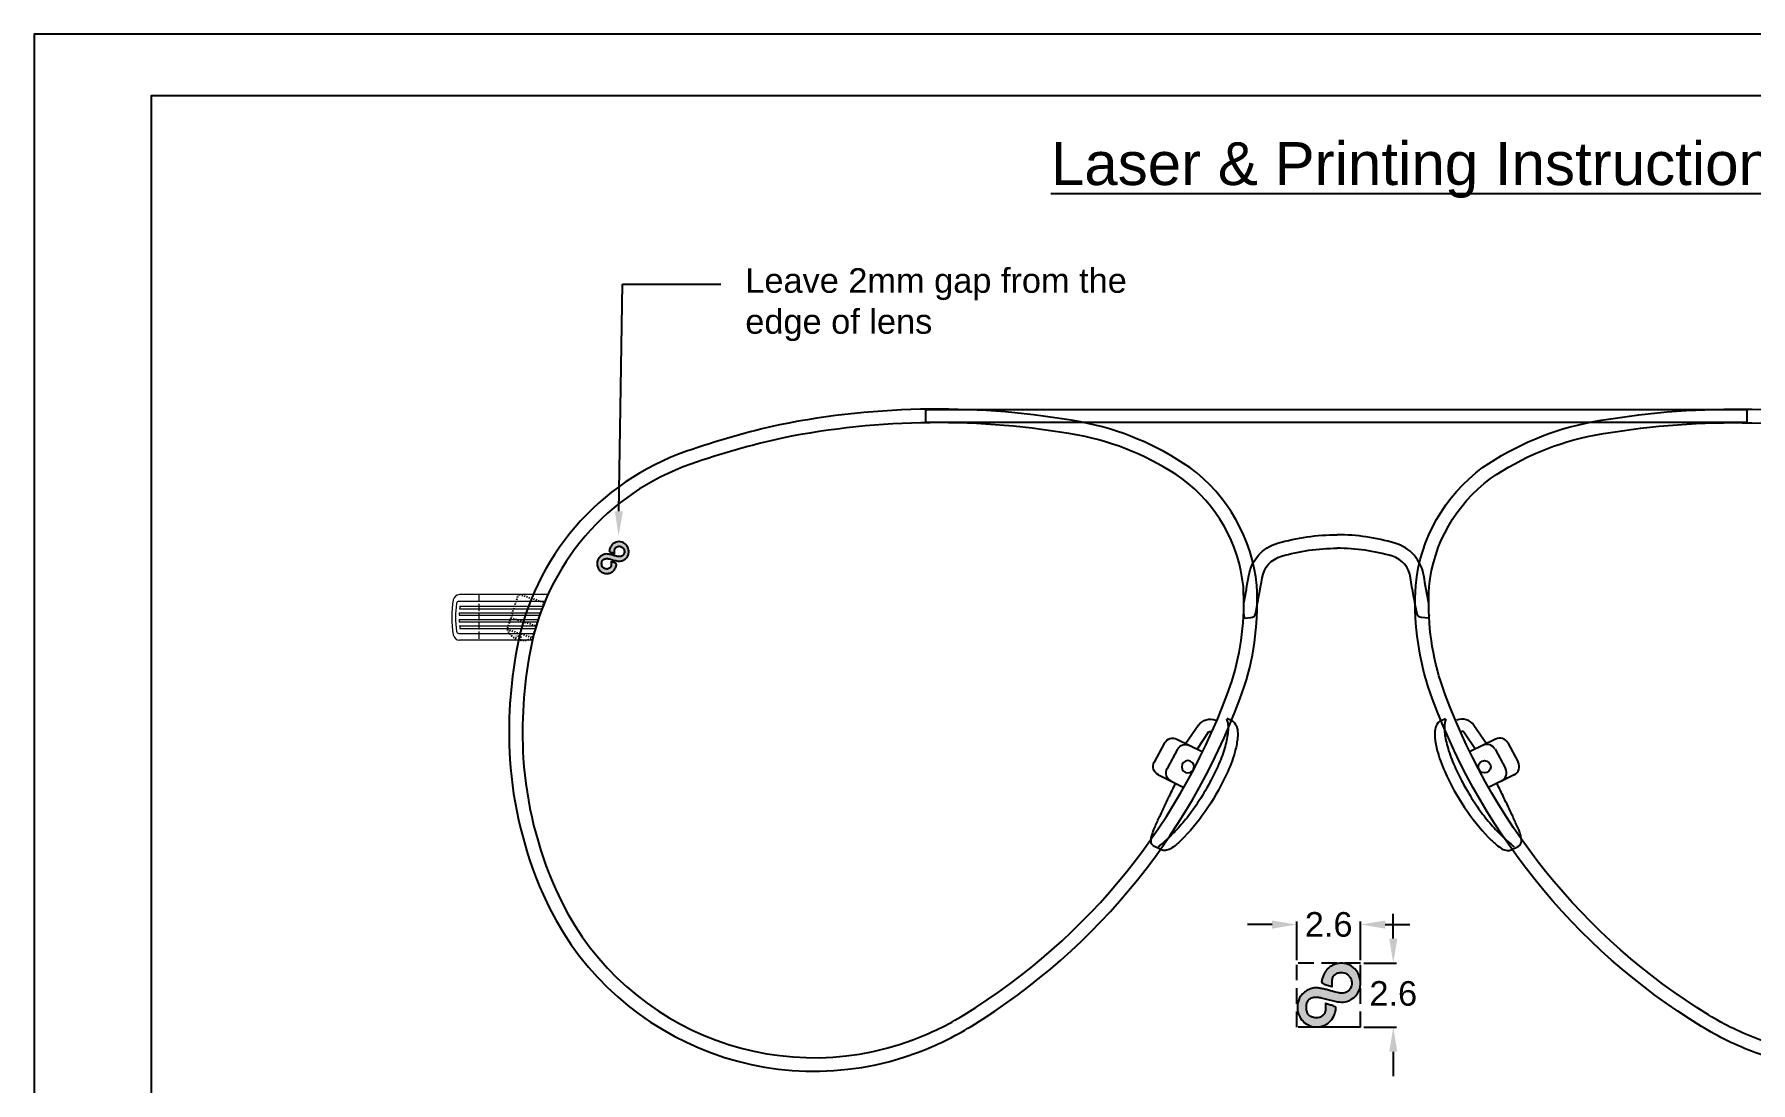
# Model space of a CAD drawing. Header units: millimetres. Extents: x 1186 to 2336, y 1181 to 1549.
# Drawn here: x 1185.9 to 1325.7, y 1463.5 to 1548.8 of the extents above; entities that cross this region are included whole.
import ezdxf
from ezdxf import colors
from ezdxf.entities.mleader import LeaderData, LeaderLine
from ezdxf.math import Vec2, Vec3

# ---------------------------------------------------------------- set-up
doc = ezdxf.new("R2010")
doc.units = ezdxf.units.MM
for name, pattern in [('ACAD_ISO02W100', [15, 12, -3]), ('CENTER2', [28.575, 19.05, -3.175, 3.175, -3.175]), ('DASHED', [19.05, 12.7, -6.35]), ('DASHED2', [0.375, 0.25, -0.125]), ('HIDDEN', [9.525, 6.35, -3.175]), ('HIDDEN2', [0.1875, 0.125, -0.0625])]:
    doc.linetypes.add(name, pattern=pattern)
for name, color, linetype in [('Center Line', 2, 'CENTER2'), ('Dimension', 3, 'Continuous'), ('Hidden Line', 1, 'HIDDEN2')]:
    doc.layers.add(name, color=color, linetype=linetype)
doc.layers.add('标注', color=4, linetype='Continuous', lineweight=5)
doc.layers.add('绘图层', color=7, linetype='Continuous', lineweight=15)
doc.styles.get("Standard").update_dxf_attribs({"font": 'arial.ttf'})
doc.dimstyles.new('Standard$0', dxfattribs={"dimtxt": 2.3, "dimasz": 2, "dimexe": 1, "dimexo": 1, "dimgap": 1, "dimtad": 0, "dimtih": 1, "dimtoh": 1, "dimdec": 1, "dimzin": 0, "dimdsep": 46, "dimtxsty": 'Standard', "dimcen": 0, "dimclrd": 4, "dimclre": 4, "dimclrt": 4, "dimadec": 1, "dimazin": 0, "dimtfac": 1, "dimtdec": 1, "dimtofl": 0, "dimtmove": 0, "dimatfit": 0, "dimfxl": 1, "dimtolj": 1, "dimtzin": 0, "dimarcsym": 0})

# ---------------------------------------------------------------- blocks, each defined once
blk = doc.blocks.new('AETW3T3T23')
at = {"layer": 'Center Line', "color": 251, "linetype": 'DASHED2', "ltscale": 0.3, "true_color": 0x636466}
for p, q in [((-0.33, 3.28), (-0.33, 0.28)), ((1.87, 3.28), (-0.33, 3.28)), ((1.87, 0.28), (1.87, 3.28)), ((-0.33, 1.28), (1.87, 1.28)), ((-0.33, 0.28), (1.87, 0.28)), ((0.57, -0.21), (0.57, 0.03)), ((0.97, 0.03), (0.57, 0.03)), ((0.97, -0.21), (0.97, 0.03))]:
    blk.add_line(p, q, dxfattribs=at)
for start, end in [(221.1121, 262.1265), (277.8735, 318.8879)]:
    blk.add_arc((0.77, 1.24), 1.46, start, end, dxfattribs=at)
blk = doc.blocks.new('mn')
at = {"color": 7}
for p, q in [((6512.1, -4128.87), (6512.55, -4128.72)), ((6513.88, -4130), (6514.64, -4131.5)), ((6514.77, -4129.55), (6515.6, -4131.17)), ((6516.37, -4130.9), (6514.2, -4131.65)), ((6517.32, -4131.34), (6517.96, -4133)), ((6516.22, -4131.72), (6516.86, -4133.38)), ((6517.5, -4133.98), (6515.31, -4134.73)), ((6516.49, -4140.01), (6517.09, -4139.81))]:
    blk.add_line(p, q, dxfattribs=at)
blk.add_circle((6515.2, -4133.02), 0.5, dxfattribs=at)
for centre, radius, start, end in [((6513.74, -4130.13), 1.18, 29.5662, 105.1946), ((6513.74, -4130.13), 0.18, 29.5662, 109.3578), ((6515.52, -4131.99), 0.75, 21.0536, 108.9615), ((6516.62, -4131.61), 0.75, 21.0536, 108.9615), ((6516.16, -4133.65), 0.75, 288.9615, 21.0536), ((6517.26, -4133.27), 0.75, 288.9615, 21.0536), ((6516.92, -4139.34), 0.5, 288.9615, 352.0354)]:
    blk.add_arc(centre, radius, start, end, dxfattribs=at)
for points, knots in [([(6512.1, -4128.87), (6512.02, -4128.9), (6511.94, -4128.95), (6511.73, -4129.14), (6511.64, -4129.32), (6511.53, -4129.7), (6511.49, -4129.93), (6511.47, -4130.51), (6511.49, -4130.87), (6511.58, -4131.54), (6511.63, -4131.82), (6511.76, -4132.4), (6511.84, -4132.7), (6511.93, -4133)], [0, 0, 0, 0, 0.525689, 0.525689, 1.652907, 1.652907, 2.923389, 2.923389, 4.456515, 4.456515, 5.498466, 5.498466, 6.576224, 6.576224, 6.576224, 6.576224]), ([(6512.57, -4128.8), (6512.54, -4128.84), (6512.51, -4128.89), (6512.44, -4129.04), (6512.4, -4129.16), (6512.35, -4129.45), (6512.33, -4129.61), (6512.31, -4129.97), (6512.32, -4130.16), (6512.35, -4130.56), (6512.37, -4130.78), (6512.44, -4131.24), (6512.48, -4131.48), (6512.59, -4131.97), (6512.65, -4132.22), (6512.75, -4132.55), (6512.77, -4132.63), (6512.79, -4132.71)], [0.342327, 0.342327, 0.342327, 0.342327, 0.733059, 0.733059, 1.466118, 1.466118, 2.199177, 2.199177, 2.932236, 2.932236, 3.665693, 3.665693, 4.39915, 4.39915, 5.132608, 5.132608, 5.375972, 5.375972, 5.375972, 5.375972]), ([(6512.79, -4132.71), (6512.93, -4133.17), (6513.09, -4133.62), (6513.5, -4134.69), (6513.76, -4135.29), (6514.26, -4136.29), (6514.49, -4136.73), (6515, -4137.57), (6515.27, -4137.98), (6515.6, -4138.41), (6515.64, -4138.47), (6515.68, -4138.52)], [12.477352, 12.477352, 12.477352, 12.477352, 13.824357, 13.824357, 15.774274, 15.774274, 17.2906, 17.2906, 18.806925, 18.806925, 19.033217, 19.033217, 19.033217, 19.033217]), ([(6511.93, -4133), (6512.26, -4134.08), (6512.68, -4135.13), (6513.65, -4137.08), (6514.19, -4137.97), (6514.78, -4138.75)], [0, 0, 0, 0, 3.393519, 3.393519, 6.793295, 6.793295, 6.793295, 6.793295]), ([(6517, -4137.42), (6516.97, -4137.35), (6516.95, -4137.28), (6516.77, -4136.72), (6516.61, -4136.23), (6516.3, -4135.31), (6516.16, -4134.89), (6516.02, -4134.49)], [9.004309, 9.004309, 9.004309, 9.004309, 9.230601, 9.230601, 10.746927, 10.746927, 12.028994, 12.028994, 12.028994, 12.028994]), ([(6517.27, -4138.33), (6517.23, -4138.18), (6517.18, -4138.03), (6517.09, -4137.73), (6517.05, -4137.58), (6517, -4137.42)], [8.414025, 8.414025, 8.414025, 8.414025, 8.934537, 8.934537, 9.455744, 9.455744, 9.455744, 9.455744]), ([(6517.42, -4139.41), (6517.42, -4139.41), (6517.42, -4139.41), (6517.42, -4139.41), (6517.42, -4139.39), (6517.42, -4139.37), (6517.43, -4139.27), (6517.43, -4139.17), (6517.41, -4138.95), (6517.39, -4138.83), (6517.35, -4138.59), (6517.31, -4138.46), (6517.27, -4138.33)], [0.853482, 0.853482, 0.853482, 0.853482, 0.855432, 0.855432, 0.855432, 0.944962, 0.944962, 1.417442, 1.417442, 1.889923, 1.889923, 2.345183, 2.345183, 2.345183, 2.345183]), ([(6514.78, -4138.75), (6514.87, -4138.87), (6514.96, -4138.98), (6515.14, -4139.21), (6515.23, -4139.31), (6515.33, -4139.42)], [0, 0, 0, 0, 0.516499, 0.516499, 1.03397, 1.03397, 1.03397, 1.03397]), ([(6515.33, -4139.42), (6515.47, -4139.59), (6515.62, -4139.72), (6515.9, -4139.93), (6516.03, -4139.99), (6516.29, -4140.06), (6516.4, -4140.04), (6516.49, -4140.01)], [0, 0, 0, 0, 0.796315, 0.796315, 1.559532, 1.559532, 2.335249, 2.335249, 2.335249, 2.335249]), ([(6515.68, -4138.52), (6515.77, -4138.64), (6515.86, -4138.76), (6516.04, -4138.98), (6516.14, -4139.09), (6516.23, -4139.2), (6516.24, -4139.21), (6516.25, -4139.23), (6516.27, -4139.24), (6516.32, -4139.3), (6516.38, -4139.36), (6516.43, -4139.43), (6516.55, -4139.56), (6516.66, -4139.69), (6516.78, -4139.81)], [20.071782, 20.071782, 20.071782, 20.071782, 20.592988, 20.592988, 21.113501, 21.113501, 21.113501, 21.18052, 21.18052, 21.18052, 21.484011, 21.484011, 21.484011, 22.11914, 22.11914, 22.11914, 22.11914])]:
    blk.add_open_spline(points, degree=3, knots=knots, dxfattribs=at)
blk = doc.blocks.new('*D232')
at = {"layer": 'Defpoints', "color": 0, "transparency": 16777216}
for p in [(1293.91, 1476.36), (1288.71, 1473.22), (1293.91, 1473.22)]:
    blk.add_point(p, dxfattribs=at)
at = {"layer": 'Dimension', "color": 3, "lineweight": -2, "transparency": 16777216}
for p, q in [((1286.71, 1476.36), (1284.71, 1476.36)), ((1288.71, 1473.47), (1288.71, 1476.61)), ((1293.91, 1473.47), (1293.91, 1476.61)), ((1295.91, 1476.36), (1297.91, 1476.36))]:
    blk.add_line(p, q, dxfattribs=at)
at = {"layer": 'Dimension', "color": 3, "transparency": 16777216}
for points in [[(1286.71, 1476.69), (1286.71, 1476.03), (1288.71, 1476.36)], [(1295.91, 1476.69), (1295.91, 1476.03), (1293.91, 1476.36)]]:
    blk.add_solid(points, dxfattribs=at)
at = {"layer": 'Dimension', "transparency": 16777216, "insert": (1291.31, 1476.36), "char_height": 2, "attachment_point": 5}
blk.add_mtext('\\A1;2.6', dxfattribs=at)
blk = doc.blocks.new('*D233')
at = {"layer": 'Defpoints', "color": 0, "transparency": 16777216}
for p in [(1293.91, 1473.22), (1293.91, 1468.01), (1296.57, 1468.01)]:
    blk.add_point(p, dxfattribs=at)
at = {"layer": 'Dimension', "color": 3, "lineweight": -2, "transparency": 16777216}
for p, q in [((1296.57, 1475.22), (1296.57, 1477.22)), ((1294.16, 1473.22), (1296.82, 1473.22)), ((1294.16, 1468.01), (1296.82, 1468.01)), ((1296.57, 1466.01), (1296.57, 1464.01))]:
    blk.add_line(p, q, dxfattribs=at)
at = {"layer": 'Dimension', "color": 3, "transparency": 16777216}
for points in [[(1296.24, 1475.22), (1296.9, 1475.22), (1296.57, 1473.22)], [(1296.24, 1466.01), (1296.9, 1466.01), (1296.57, 1468.01)]]:
    blk.add_solid(points, dxfattribs=at)
at = {"layer": 'Dimension', "transparency": 16777216, "insert": (1296.57, 1470.74), "char_height": 2, "attachment_point": 5}
blk.add_mtext('\\A1;2.6', dxfattribs=at)

msp = doc.modelspace()

# ---------------------------------------------------------------- hatches: boundary and pattern name
at = {"ltscale": 1000}
h = msp.add_hatch(color=0, dxfattribs=at)
h.dxf.hatch_style = 1
h.paths.add_polyline_path([(1232.7803, 1506.49334, 0.009200992), (1232.63532, 1506.52078, 0.034578922), (1232.54327, 1506.52997, 0.080860631), (1232.34718, 1506.50413, 0.0615555), (1232.14871, 1506.4166, 0.060960258), (1231.97535, 1506.28204, 0.075113595), (1231.85346, 1506.118, 0.107407412), (1231.76161, 1505.79254, 0.103911807), (1231.81137, 1505.45411, 0.104789419), (1231.99244, 1505.16651), (1232.0031, 1505.15575, 0.105998102), (1232.27125, 1504.98428, 0.099430566), (1232.56995, 1504.93622, 0.098955361), (1232.86497, 1505.00716, 0.098091), (1233.11182, 1505.18669, 0.096106349), (1233.27376, 1505.44798, 0.027845832), (1233.3284, 1505.62003, 0.165175767), (1233.32138, 1505.71282, 0.187091822), (1233.26009, 1505.77567, 0.03752485), (1233.11059, 1505.83075), (1232.90108, 1505.89054), (1232.90823, 1505.70663, -0.070095681), (1232.89446, 1505.57084, -0.093403994), (1232.84321, 1505.45831, -0.094441604), (1232.75491, 1505.37288, -0.07294592), (1232.63326, 1505.31636, -0.087245771), (1232.53655, 1505.30517, -0.049283669), (1232.41959, 1505.32372, -0.04916132), (1232.30815, 1505.36491, -0.084660695), (1232.22789, 1505.42235, -0.107698329), (1232.16524, 1505.52093, -0.057785728), (1232.13136, 1505.66175, -0.056259185), (1232.13012, 1505.81228, -0.080747817), (1232.16502, 1505.94076, -0.024708318), (1232.20621, 1506.02068, -0.081897649), (1232.24369, 1506.06621, -0.07762072), (1232.2949, 1506.09859, -0.020736764), (1232.38518, 1506.13333, -0.058915101), (1232.48447, 1506.15431, -0.050945612), (1232.59103, 1506.1531, -0.032737984), (1232.73156, 1506.12774, -0.008825039), (1232.95046, 1506.06912, 0.026228042), (1233.39897, 1505.96559, 0.080367301), (1233.70994, 1505.96122, 0.10870549), (1233.95173, 1506.05304, 0.074386718), (1234.17177, 1506.24916, 0.134096321), (1234.32288, 1506.58064, 0.115691978), (1234.29633, 1506.96339, 0.113819924), (1234.10119, 1507.2993, 0.126576461), (1233.7853, 1507.50002, 0.084813795), (1233.55214, 1507.53407, 0.07171586), (1233.3061, 1507.49249, 0.072637037), (1233.08475, 1507.38404, 0.091631065), (1232.92343, 1507.22336, 0.040913413), (1232.85877, 1507.11118, 0.022950654), (1232.79814, 1506.96584, 0.019636585), (1232.75328, 1506.82581, 0.12511933), (1232.75166, 1506.75179, 0.20226179), (1232.76695, 1506.73066, 0.022027375), (1232.82078, 1506.70115, 0.024188929), (1232.89099, 1506.67073, 0.017226075), (1232.97221, 1506.64326), (1233.18224, 1506.5802), (1233.17772, 1506.7646, -0.074831952), (1233.19734, 1506.921, -0.112410803), (1233.26278, 1507.04133, -0.114016507), (1233.37306, 1507.12035, -0.078542062), (1233.52302, 1507.15672, -0.168010779), (1233.7808, 1507.09042, -0.157558413), (1233.95075, 1506.87749, -0.15933647), (1233.96293, 1506.60725, -0.171660276), (1233.81193, 1506.39165, -0.072505256), (1233.69254, 1506.33024, -0.090273832), (1233.56938, 1506.3116, -0.052331959), (1233.4009, 1506.33438, -0.010347934), (1233.10604, 1506.4127, 0.009446164), (1232.94439, 1506.45596, 0.009285)])
h = msp.add_hatch(color=0, dxfattribs=at)
h.dxf.hatch_style = 1
h.paths.add_polyline_path([(1290.80015, 1471.13555, 0.009200992), (1290.51019, 1471.19041, 0.034578922), (1290.32608, 1471.20879, 0.080860631), (1289.9339, 1471.15712, 0.0615555), (1289.53696, 1470.98207, 0.060960258), (1289.19024, 1470.71295, 0.075113595), (1288.94647, 1470.38486, 0.107407412), (1288.76276, 1469.73394, 0.103911807), (1288.86228, 1469.05709, 0.104789419), (1289.22443, 1468.48188), (1289.24574, 1468.46036, 0.105998102), (1289.78205, 1468.11742, 0.099430566), (1290.37945, 1468.02131, 0.098955361), (1290.96947, 1468.16318, 0.098091), (1291.46319, 1468.52225, 0.096106349), (1291.78706, 1469.04482, 0.027845832), (1291.89635, 1469.38893, 0.165175767), (1291.8823, 1469.5745, 0.187091822), (1291.75972, 1469.70019, 0.03752485), (1291.46073, 1469.81036), (1291.04171, 1469.92995), (1291.05601, 1469.56213, -0.070095681), (1291.02846, 1469.29055, -0.093403994), (1290.92597, 1469.06549, -0.094441604), (1290.74936, 1468.89461, -0.07294592), (1290.50607, 1468.78159, -0.087245771), (1290.31264, 1468.7592, -0.049283669), (1290.07872, 1468.7963, -0.04916132), (1289.85584, 1468.87868, -0.084660695), (1289.69531, 1468.99357, -0.107698329), (1289.57002, 1469.19072, -0.057785728), (1289.50226, 1469.47236, -0.056259185), (1289.49978, 1469.77342, -0.080747817), (1289.56959, 1470.03038, -0.024708318), (1289.65197, 1470.19023, -0.081897649), (1289.72692, 1470.28129, -0.07762072), (1289.82935, 1470.34605, -0.020736764), (1290.0099, 1470.41552, -0.058915101), (1290.20849, 1470.45748, -0.050945612), (1290.42161, 1470.45507, -0.032737984), (1290.70266, 1470.40435, -0.008825039), (1291.14045, 1470.2871, 0.026228042), (1292.03748, 1470.08004, 0.080367301), (1292.65943, 1470.07131, 0.10870549), (1293.14301, 1470.25494, 0.074386718), (1293.58308, 1470.64718, 0.134096321), (1293.8853, 1471.31014, 0.115691978), (1293.8322, 1472.07565, 0.113819924), (1293.44193, 1472.74746, 0.126576461), (1292.81014, 1473.14891, 0.084813795), (1292.34382, 1473.217, 0.07171586), (1291.85174, 1473.13385, 0.072637037), (1291.40905, 1472.91694, 0.091631065), (1291.08641, 1472.59559, 0.040913413), (1290.95708, 1472.37122, 0.022950654), (1290.83582, 1472.08054, 0.019636585), (1290.7461, 1471.80048, 0.12511933), (1290.74286, 1471.65245, 0.20226179), (1290.77344, 1471.61018, 0.022027375), (1290.88111, 1471.55117, 0.024188929), (1291.02152, 1471.49032, 0.017226075), (1291.18396, 1471.43538), (1291.60403, 1471.30926), (1291.59498, 1471.67806, -0.074831952), (1291.63423, 1471.99086, -0.112410803), (1291.76511, 1472.23152, -0.114016507), (1291.98566, 1472.38956, -0.078542062), (1292.28557, 1472.4623, -0.168010779), (1292.80114, 1472.32971, -0.157558413), (1293.14105, 1471.90383, -0.15933647), (1293.16541, 1471.36337, -0.171660276), (1292.8634, 1470.93216, -0.072505256), (1292.62462, 1470.80934, -0.090273832), (1292.37829, 1470.77206, -0.052331959), (1292.04134, 1470.81761, -0.010347934), (1291.45163, 1470.97427, 0.009446164), (1291.12833, 1471.06078, 0.009285)])

# ---------------------------------------------------------------- linework, layer by layer
at = {"color": 251, "linetype": 'ACAD_ISO02W100', "lineweight": 13, "ltscale": 0.05}
msp.add_line((1222.12116, 1503.22049), (1222.12116, 1499.52049), dxfattribs=at)
at = {"color": 6}
msp.add_line((1219.93141, 1501.37049), (1219.93141, 1501.37049), dxfattribs=at)
for points in [[(1185.94437, 1251.83599), (1395.94437, 1251.83599), (1395.94437, 1548.83599), (1185.94437, 1548.83599)], [(1258.48663, 1517.26352), (1325.38287, 1517.26352), (1325.38287, 1518.26352), (1258.48663, 1518.26352)]]:
    msp.add_lwpolyline(points, close=True)
msp.add_lwpolyline([(1385.46219, 1256.83599), (1385.46219, 1543.83599), (1195.46219, 1543.83599), (1195.46219, 1256.83599)])
for points in [[(1239.03837, 1514.88735, 0.269578347), (1225.21853, 1498.79646, 0.059933546), (1224.65079, 1489.83299, 0.087169269), (1227.35586, 1478.81399, 0.397536029), (1257.84206, 1465.9444, 0.048165461), (1262.20344, 1468.07022, 0.173600956), (1284.47116, 1495.79491, 0.090886085), (1285.46055, 1503.96123, 0.212049641), (1280.00728, 1513.56752, 0.104636807), (1271.10975, 1517.28209, 0.094296924), (1246.60353, 1517.04366, 0.028465345)], [(1344.81531, 1514.88735, -0.269578347), (1358.63515, 1498.79646, -0.059933546), (1359.20288, 1489.83299, -0.087169269), (1356.49781, 1478.81399, -0.397536029), (1326.01161, 1465.9444, -0.048165461), (1321.65023, 1468.07022, -0.173600956), (1299.38251, 1495.79491, -0.090886085), (1298.39313, 1503.96123, -0.212049641), (1303.84639, 1513.56752, -0.104636807), (1312.74392, 1517.28209, -0.094296924), (1337.25014, 1517.04366, -0.028465345)], [(1239.39956, 1513.84834, 0.269578638), (1226.30016, 1498.59631, 0.059894322), (1225.74871, 1489.90077, 0.08712401), (1228.36266, 1479.25713, 0.397536029), (1257.45733, 1466.97493, 0.048165461), (1261.62868, 1469.00812, 0.173515185), (1283.42592, 1496.13812, 0.090446405), (1284.36383, 1503.87362, 0.211249654), (1279.36767, 1512.6724, 0.104377056), (1270.90993, 1516.20038, 0.094228667), (1246.83205, 1515.96758, 0.02841893)], [(1344.45412, 1513.84834, -0.269578638), (1357.55351, 1498.59631, -0.059894322), (1358.10496, 1489.90077, -0.08712401), (1355.49102, 1479.25713, -0.397536029), (1326.39634, 1466.97493, -0.048165461), (1322.22499, 1469.00812, -0.173515185), (1300.42775, 1496.13812, -0.090446405), (1299.48984, 1503.87362, -0.211249654), (1304.48601, 1512.6724, -0.104377056), (1312.94375, 1516.20038, -0.094228667), (1337.02162, 1515.96758, -0.02841893)], [(1231.85346, 1506.118, 0.107407), (1231.76161, 1505.79254, 0.103912), (1231.81137, 1505.45411, 0.10479), (1231.99244, 1505.16651, 0.111047), (1232.27126, 1504.98428, 0.099477), (1232.5701, 1504.93623, 0.098907), (1232.86497, 1505.00716, 0.098091), (1233.11182, 1505.18669, 0.096106), (1233.27376, 1505.44798, 0.027846), (1233.3284, 1505.62003, 0.165175), (1233.32138, 1505.71282, 0.187093), (1233.26009, 1505.77567, 0.037525), (1233.11059, 1505.83075), (1232.90108, 1505.89054), (1232.90823, 1505.70663, -0.070096), (1232.89446, 1505.57084, -0.09345), (1232.84318, 1505.45826, -0.094394), (1232.75491, 1505.37288, -0.072946), (1232.63326, 1505.31636, -0.087246), (1232.53655, 1505.30517, -0.04927), (1232.41962, 1505.32371, -0.049175), (1232.30815, 1505.36491, -0.08466), (1232.22789, 1505.42235, -0.107699), (1232.16524, 1505.52093, -0.057782), (1232.13136, 1505.66174, -0.056263), (1232.13012, 1505.81228, -0.080748), (1232.16502, 1505.94076, -0.024708), (1232.20621, 1506.02068, -0.081903), (1232.24369, 1506.06621, -0.077616), (1232.2949, 1506.09859, -0.020737), (1232.38518, 1506.13333, -0.058912), (1232.48447, 1506.15431, -0.050948), (1232.59103, 1506.1531, -0.032738), (1232.73156, 1506.12774, -0.008825), (1232.95045, 1506.06912, 0.026228), (1233.39897, 1505.96559, 0.080367), (1233.70994, 1505.96122, 0.108707), (1233.95173, 1506.05304, 0.074386), (1234.17177, 1506.24916, 0.134097), (1234.32288, 1506.58064, 0.1157), (1234.29632, 1506.96342, 0.11381), (1234.1012, 1507.29929, 0.126569), (1233.78532, 1507.50001, 0.084824), (1233.55214, 1507.53407, 0.071716), (1233.3061, 1507.49249, 0.072637), (1233.08475, 1507.38404, 0.091631), (1232.92343, 1507.22336, 0.040914), (1232.85877, 1507.11118, 0.02295), (1232.79814, 1506.96584, 0.019637), (1232.75328, 1506.82581, 0.125119), (1232.75166, 1506.75179, 0.202262), (1232.76695, 1506.73066, 0.022026), (1232.82078, 1506.70115, 0.02419), (1232.89099, 1506.67073, 0.017226), (1232.97221, 1506.64326), (1233.18224, 1506.5802), (1233.17772, 1506.7646, -0.074832), (1233.19734, 1506.921, -0.112412), (1233.26278, 1507.04133, -0.114015), (1233.37306, 1507.12035, -0.078543), (1233.52302, 1507.15672, -0.167999), (1233.78078, 1507.09043, -0.157566), (1233.95075, 1506.87749, -0.159339), (1233.96293, 1506.60725, -0.17166), (1233.81193, 1506.39165, -0.072504), (1233.69254, 1506.33024, -0.090276), (1233.56937, 1506.3116, -0.052332), (1233.4009, 1506.33438, -0.010348), (1233.10604, 1506.4127, 0.009446), (1232.94439, 1506.45596, 0.009285), (1232.7803, 1506.49334, 0.009201), (1232.63532, 1506.52078, 0.034578), (1232.54327, 1506.52997, 0.080862), (1232.34718, 1506.50413, 0.061575), (1232.14865, 1506.41657, 0.060941), (1231.97535, 1506.28204, 0.075113)], [(1288.94647, 1470.38486, 0.107407), (1288.76276, 1469.73394, 0.103912), (1288.86228, 1469.05709, 0.10479), (1289.22443, 1468.48188, 0.111047), (1289.78206, 1468.11741, 0.099477), (1290.37974, 1468.02132, 0.098907), (1290.96947, 1468.16318, 0.098091), (1291.46319, 1468.52225, 0.096106), (1291.78706, 1469.04481, 0.027846), (1291.89635, 1469.38893, 0.165175), (1291.8823, 1469.5745, 0.187093), (1291.75972, 1469.70019, 0.037525), (1291.46073, 1469.81036), (1291.04171, 1469.92995), (1291.05601, 1469.56213, -0.070096), (1291.02846, 1469.29055, -0.09345), (1290.9259, 1469.06539, -0.094394), (1290.74936, 1468.89461, -0.072946), (1290.50607, 1468.78159, -0.087246), (1290.31265, 1468.7592, -0.04927), (1290.07878, 1468.79628, -0.049175), (1289.85584, 1468.87868, -0.08466), (1289.69532, 1468.99357, -0.107699), (1289.57002, 1469.19072, -0.057782), (1289.50226, 1469.47235, -0.056263), (1289.49978, 1469.77342, -0.080748), (1289.56959, 1470.03038, -0.024708), (1289.65197, 1470.19023, -0.081903), (1289.72692, 1470.28129, -0.077616), (1289.82935, 1470.34605, -0.020737), (1290.0099, 1470.41552, -0.058912), (1290.20848, 1470.45748, -0.050948), (1290.42161, 1470.45507, -0.032738), (1290.70266, 1470.40435, -0.008825), (1291.14045, 1470.2871, 0.026228), (1292.03748, 1470.08004, 0.080367), (1292.65943, 1470.07131, 0.108707), (1293.14301, 1470.25494, 0.074386), (1293.58308, 1470.64717, 0.134097), (1293.8853, 1471.31014, 0.1157), (1293.83218, 1472.0757, 0.11381), (1293.44194, 1472.74745, 0.126569), (1292.81019, 1473.14889, 0.084824), (1292.34382, 1473.217, 0.071716), (1291.85174, 1473.13385, 0.072637), (1291.40905, 1472.91694, 0.091631), (1291.08641, 1472.59559, 0.040914), (1290.95708, 1472.37122, 0.02295), (1290.83582, 1472.08054, 0.019637), (1290.7461, 1471.80048, 0.125119), (1290.74286, 1471.65245, 0.202262), (1290.77344, 1471.61018, 0.022026), (1290.8811, 1471.55117, 0.02419), (1291.02152, 1471.49032, 0.017226), (1291.18396, 1471.43538), (1291.60403, 1471.30926), (1291.59498, 1471.67806, -0.074832), (1291.63423, 1471.99086, -0.112412), (1291.76511, 1472.23152, -0.114015), (1291.98566, 1472.38956, -0.078543), (1292.28558, 1472.4623, -0.167999), (1292.80111, 1472.32973, -0.157566), (1293.14105, 1471.90384, -0.159339), (1293.16541, 1471.36337, -0.17166), (1292.8634, 1470.93216, -0.072504), (1292.62463, 1470.80935, -0.090276), (1292.37829, 1470.77206, -0.052332), (1292.04134, 1470.81761, -0.010348), (1291.45162, 1470.97427, 0.009446), (1291.12833, 1471.06078, 0.009285), (1290.80015, 1471.13555, 0.009201), (1290.51019, 1471.19041, 0.034578), (1290.32609, 1471.20879, 0.080862), (1289.9339, 1471.15712, 0.061575), (1289.53684, 1470.982, 0.060941), (1289.19024, 1470.71295, 0.075113)]]:
    msp.add_lwpolyline(points, format="xyb", close=True)
for points in [[(1284.40243, 1502.51949, 0.006709248), (1284.80632, 1504.77, -0.289956585), (1287.15705, 1507.40423, -0.071317287), (1291.99761, 1508.09554)], [(1299.46383, 1502.4883, -0.006802485), (1299.05391, 1504.77, 0.289956585), (1296.70317, 1507.40423, 0.073320703), (1291.99761, 1508.09554)], [(1284.43826, 1501.31664), (1284.98736, 1501.34817, 0.341084985), (1285.35657, 1501.6686, 0.008608203), (1285.89255, 1504.59127, -0.289956585), (1287.4597, 1506.34742, -0.0714253), (1291.99802, 1506.99657, -0.069694241)], [(1299.4414, 1501.31557), (1298.87367, 1501.34817, -0.341084985), (1298.50447, 1501.6686, -0.008608203), (1297.96849, 1504.59127, 0.298238949), (1296.50133, 1506.34742, 0.071969164), (1291.99802, 1506.99657, 0.069694241)], [(1284.38145, 1501.62111, -0.005240943), (1284.43826, 1501.31664)], [(1299.48729, 1501.56427, 0.004279298), (1299.4414, 1501.31557)]]:
    msp.add_lwpolyline(points, format="xyb")
at = {"layer": 'Hidden Line', "linetype": 'DASHED', "ltscale": 0.1}
for p, q in [((1288.71429, 1468.01318), (1288.71429, 1473.21577)), ((1293.90706, 1473.21577), (1288.71429, 1473.21577)), ((1293.90706, 1468.01318), (1293.90706, 1473.21577)), ((1293.90706, 1468.01318), (1288.71429, 1468.01318)), ((1293.06119, 1468.01318), (1289.56015, 1468.01318))]:
    msp.add_line(p, q, dxfattribs=at)
at = {"layer": '标注', "color": 0, "lineweight": 13, "ltscale": 5}
for p, q in [((1220.50654, 1502.67499), (1227.51542, 1502.67499)), ((1227.75319, 1503.22049), (1220.54391, 1503.22049)), ((1220.56227, 1502.07499), (1227.27575, 1502.07499)), ((1220.58235, 1502.27499), (1227.35315, 1502.27499)), ((1220.53337, 1501.54806), (1227.10173, 1501.54806)), ((1220.53337, 1501.19292), (1226.9883, 1501.19292)), ((1220.54026, 1501.74806), (1227.16561, 1501.74806)), ((1220.54026, 1500.99292), (1226.89879, 1500.99292)), ((1220.56149, 1500.67499), (1226.80106, 1500.67499)), ((1220.50654, 1500.06598), (1226.6298, 1500.06598)), ((1226.49385, 1499.52049), (1220.54391, 1499.52049)), ((1220.58235, 1500.46598), (1226.73994, 1500.46598))]:
    msp.add_line(p, q, dxfattribs=at)
for centre, radius, start, end in [((1228.58766, 1501.37049), 8.65625, 170.4727166, 189.5272834), ((1220.54391, 1502.72049), 0.5, 90, 170.4727166), ((1228.58766, 1501.37049), 8.35625, 172.2171931, 187.7828069), ((1220.50654, 1502.47499), 0.2, 90, 172.2171931), ((1228.58766, 1501.37049), 8.05625, 173.5535972, 174.9831744), ((1228.58766, 1501.37049), 8.05625, 177.313746, 178.737021), ((1228.58766, 1501.37049), 8.05625, 181.262979, 182.686254), ((1228.58766, 1501.37049), 8.05625, 184.9525002, 186.4464028), ((1220.54391, 1500.02049), 0.5, 189.5272834, 270), ((1220.50654, 1500.26598), 0.2, 187.7828069, 270)]:
    msp.add_arc(centre, radius, start, end, dxfattribs=at)

# ---------------------------------------------------------------- block references
at = {"xscale": -1, "rotation": 352.7856242428753}
msp.add_blockref('mn', (8262.50509, 4771.32015), dxfattribs=at)
at = {"rotation": 7.214375757124727}
msp.add_blockref('mn', (-5678.65142, 4771.32015), dxfattribs=at)
at = {"layer": 'Hidden Line', "linetype": 'HIDDEN', "ltscale": 0.05, "rotation": 342.2865716427622}
msp.add_blockref('AETW3T3T23', (1224.65265, 1500.02361), dxfattribs=at)

# ---------------------------------------------------------------- texts
at = {"insert": (1299.27111, 1537.78612), "char_height": 3.5, "width": 76.6586513, "attachment_point": 5}
msp.add_mtext('{\\LLaser & Printing Instructions}', dxfattribs=at)

# ---------------------------------------------------------------- dimensions: what is measured, and where the dimension line sits
at = {"layer": 'Dimension'}
dim = msp.add_linear_dim(base=(1293.90706, 1476.36025), p1=(1288.71429, 1473.21577), p2=(1293.90706, 1473.21577), dimstyle='Standard$0', override={"dimtxt": 2, "dimexe": 0.25, "dimexo": 0.25, "dimgap": 0.25, "dimlfac": 0.5, "dimclrd": 3, "dimclre": 3, "dimclrt": 256, "dimadec": 2, "dimtdec": 2, "dimatfit": 3}, dxfattribs=at)
dim.commit()
dim.dimension.update_dxf_attribs({"geometry": '*D232', "text_midpoint": (1291.31067, 1476.36025), "dimtype": 160})
dim = msp.add_linear_dim(base=(1296.56858, 1468.01318), p1=(1293.90706, 1473.21577), p2=(1293.90706, 1468.01318), angle=90, dimstyle='Standard$0', override={"dimtxt": 2, "dimexe": 0.25, "dimexo": 0.25, "dimgap": 0.25, "dimlfac": 0.5, "dimclrd": 3, "dimclre": 3, "dimclrt": 256, "dimadec": 2, "dimtdec": 2, "dimatfit": 3}, dxfattribs=at)
dim.commit()
dim.dimension.update_dxf_attribs({"geometry": '*D233', "text_midpoint": (1296.56858, 1470.73881), "dimtype": 160})

# ---------------------------------------------------------------- leaders
at = {"layer": '绘图层', "color": 7, "linetype": 'ByBlock', "lineweight": 9}
ml = msp.add_multileader_mtext('Standard', dxfattribs=at)
ml.set_content('{\\C256;Leave 2mm gap from the edge of lens}', color=7)
ml.set_leader_properties()
ml.build(insert=Vec2(0, 0))
ml.multileader.update_dxf_attribs({"arrow_head_size": 2})
ctx = ml.context
ctx.base_point, ctx.char_height, ctx.arrow_head_size, ctx.plane_origin = Vec3(1241.82152, 1528.50106), 2, 2, Vec3(1241.56387, 1508.00505)
notes = []
notes.append((ctx, [(1, (1, 1, 0), (1233.82152, 1528.50106), (1, 0), 8, [(0, [(1233.50298, 1508.00456)], 0, [])])]))
ctx.mtext.insert, ctx.mtext.width, ctx.mtext.flow_direction = Vec3(1243.82152, 1529.79506), 31.6480349, 5
for ctx, leaders in notes:
    for number, flags, end, landing, length, lines in leaders:
        leader = LeaderData()
        leader.index, (leader.has_last_leader_line, leader.has_dogleg_vector, leader.attachment_direction) = number, flags
        leader.last_leader_point, leader.dogleg_vector, leader.dogleg_length = Vec3(end), Vec3(landing), length
        for number, points, colour, breaks in lines:
            line = LeaderLine()
            line.index, line.vertices, line.color, line.breaks = number, Vec3.list(points), colors.encode_raw_color(colour), breaks
            leader.lines.append(line)
        ctx.leaders.append(leader)

doc.saveas('drawing.dxf')
